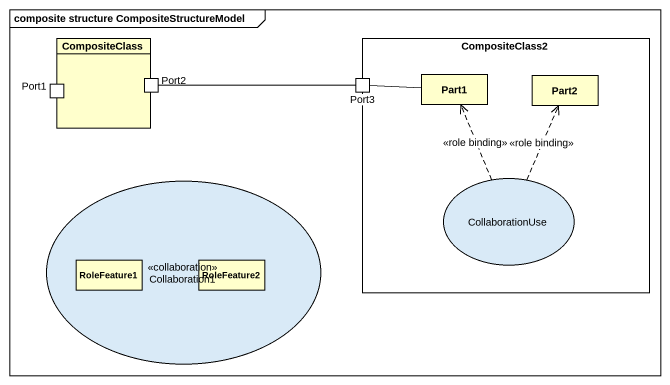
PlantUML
@startuml
mainframe composite structure CompositeStructureModel
rectangle CompositeClass {
  port Port1
  port Port2
}
rectangle CompositeClass2 {
  port Port3
  rectangle Part1
  rectangle Part2
  usecase CollaborationUse
}
usecase Collaboration1 <<collaboration>>
rectangle RoleFeature1
rectangle RoleFeature2
Port2 -right- Port3
Port3 -right- Part1
CollaborationUse .up.> Part1 : <<role binding>>
CollaborationUse .up.> Part2 : <<role binding>>
@enduml
